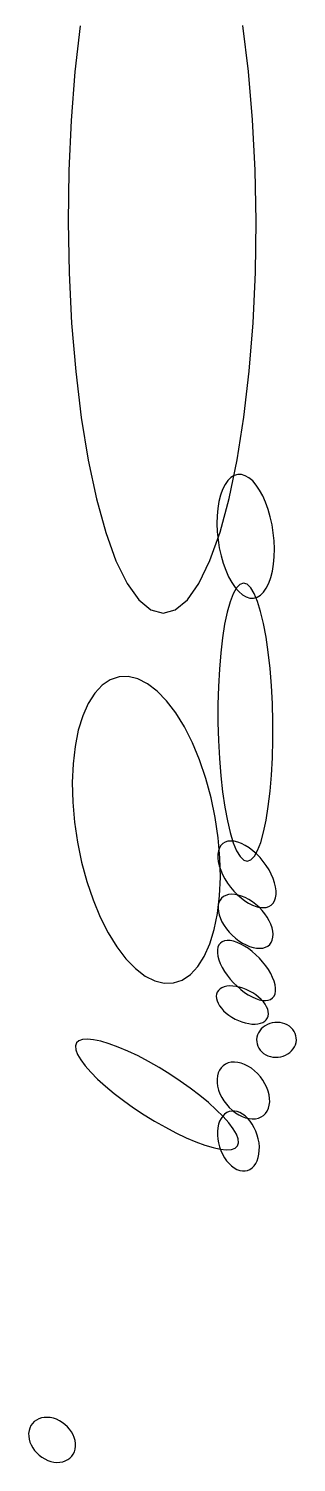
# Model space of a CAD drawing. Extents: x 27 to 214, y 5 to 397.
# Drawn here: x 46.93 to 56.03, y 71.64 to 120.33 of the extents above; entities that cross this region are included whole.
import ezdxf

# ---------------------------------------------------------------- set-up
doc = ezdxf.new("R2010")
doc.units = 0

msp = doc.modelspace()

# ---------------------------------------------------------------- linework, layer by layer
at = {"layer": 'ELLIPSES'}
for p, q in [((48.687, 120.427), (48.506, 118.866)), ((54.404, 118.88), (54.215, 120.441)), ((48.506, 118.866), (48.375, 117.217)), ((54.542, 117.232), (54.404, 118.88)), ((48.375, 117.217), (48.298, 115.51)), ((54.628, 115.526), (54.542, 117.232)), ((48.298, 115.51), (48.275, 113.774)), ((54.659, 113.789), (54.628, 115.526)), ((48.275, 113.774), (48.307, 112.037)), ((54.636, 112.052), (54.659, 113.789)), ((48.307, 112.037), (48.392, 110.33)), ((54.559, 110.345), (54.636, 112.052)), ((48.392, 110.33), (48.53, 108.683)), ((54.429, 108.697), (54.559, 110.345)), ((48.53, 108.683), (48.719, 107.122)), ((54.248, 107.136), (54.429, 108.697)), ((48.719, 107.122), (48.954, 105.676)), ((54.019, 105.688), (54.248, 107.136)), ((48.954, 105.676), (49.233, 104.368)), ((53.747, 104.379), (54.019, 105.688)), ((54.04, 105.19), (53.919, 105.156)), ((54.165, 105.188), (54.04, 105.19)), ((54.292, 105.149), (54.165, 105.188)), ((53.606, 104.849), (53.523, 104.683)), ((53.701, 104.984), (53.606, 104.849)), ((53.806, 105.087), (53.701, 104.984)), ((53.919, 105.156), (53.806, 105.087)), ((54.419, 105.076), (54.292, 105.149)), ((54.545, 104.969), (54.419, 105.076)), ((54.666, 104.829), (54.545, 104.969)), ((54.782, 104.66), (54.666, 104.829)), ((49.233, 104.368), (49.55, 103.221)), ((53.4, 104.274), (53.36, 104.037)), ((53.454, 104.491), (53.4, 104.274)), ((53.436, 103.231), (53.747, 104.379)), ((53.523, 104.683), (53.454, 104.491)), ((54.889, 104.464), (54.782, 104.66)), ((54.986, 104.244), (54.889, 104.464)), ((55.072, 104.005), (54.986, 104.244)), ((53.338, 103.784), (53.331, 103.519)), ((53.36, 104.037), (53.338, 103.784)), ((55.145, 103.75), (55.072, 104.005)), ((55.203, 103.484), (55.145, 103.75)), ((53.091, 102.263), (53.436, 103.231)), ((53.331, 103.519), (53.342, 103.246)), ((53.342, 103.246), (53.368, 102.971)), ((55.246, 103.211), (55.203, 103.484)), ((49.55, 103.221), (49.899, 102.255)), ((53.368, 102.971), (53.411, 102.698)), ((55.273, 102.936), (55.246, 103.211)), ((55.283, 102.663), (55.273, 102.936)), ((49.899, 102.255), (50.276, 101.486)), ((52.719, 101.492), (53.091, 102.263)), ((53.411, 102.698), (53.47, 102.432)), ((53.47, 102.432), (53.542, 102.177)), ((55.254, 102.145), (55.277, 102.398)), ((55.277, 102.398), (55.283, 102.663)), ((53.542, 102.177), (53.628, 101.938)), ((53.628, 101.938), (53.725, 101.718)), ((55.16, 101.691), (55.215, 101.908)), ((55.215, 101.908), (55.254, 102.145)), ((50.276, 101.486), (50.672, 100.928)), ((52.325, 100.932), (52.719, 101.492)), ((53.725, 101.718), (53.833, 101.522)), ((53.833, 101.522), (53.948, 101.353)), ((53.995, 101.335), (53.882, 101.135)), ((53.948, 101.353), (54.07, 101.213)), ((54.113, 101.457), (53.995, 101.335)), ((54.234, 101.499), (54.113, 101.457)), ((54.357, 101.461), (54.234, 101.499)), ((54.478, 101.342), (54.357, 101.461)), ((54.596, 101.145), (54.478, 101.342)), ((54.914, 101.198), (55.008, 101.333)), ((55.008, 101.333), (55.091, 101.499)), ((55.091, 101.499), (55.16, 101.691)), ((50.672, 100.928), (51.083, 100.589)), ((51.916, 100.591), (52.325, 100.932)), ((53.777, 100.861), (53.68, 100.516)), ((53.882, 101.135), (53.777, 100.861)), ((54.07, 101.213), (54.195, 101.106)), ((54.195, 101.106), (54.323, 101.033)), ((54.323, 101.033), (54.45, 100.994)), ((54.45, 100.994), (54.575, 100.992)), ((54.575, 100.992), (54.695, 101.026)), ((54.71, 100.873), (54.596, 101.145)), ((54.695, 101.026), (54.809, 101.095)), ((54.816, 100.531), (54.71, 100.873)), ((54.809, 101.095), (54.914, 101.198)), ((51.083, 100.589), (51.5, 100.477)), ((51.5, 100.477), (51.916, 100.591)), ((53.68, 100.516), (53.593, 100.108)), ((54.913, 100.126), (54.816, 100.531)), ((53.593, 100.108), (53.519, 99.642)), ((55, 99.662), (54.913, 100.126)), ((53.519, 99.642), (53.458, 99.128)), ((55.074, 99.15), (55, 99.662)), ((53.458, 99.128), (53.412, 98.573)), ((55.136, 98.597), (55.074, 99.15)), ((53.412, 98.573), (53.381, 97.988)), ((55.183, 98.012), (55.136, 98.597)), ((49.43, 98.034), (49.179, 97.764)), ((49.707, 98.22), (49.43, 98.034)), ((50.005, 98.319), (49.707, 98.22)), ((50.318, 98.329), (50.005, 98.319)), ((50.642, 98.249), (50.318, 98.329)), ((50.971, 98.082), (50.642, 98.249)), ((51.299, 97.83), (50.971, 98.082)), ((53.381, 97.988), (53.365, 97.382)), ((55.215, 97.407), (55.183, 98.012)), ((48.958, 97.414), (48.77, 96.991)), ((49.179, 97.764), (48.958, 97.414)), ((51.621, 97.498), (51.299, 97.83)), ((51.931, 97.09), (51.621, 97.498)), ((53.365, 97.382), (53.365, 96.766)), ((55.231, 96.791), (55.215, 97.407)), ((48.77, 96.991), (48.62, 96.501)), ((52.224, 96.615), (51.931, 97.09)), ((48.62, 96.501), (48.509, 95.954)), ((52.495, 96.079), (52.224, 96.615)), ((53.365, 96.766), (53.382, 96.15)), ((55.232, 96.175), (55.231, 96.791)), ((48.509, 95.954), (48.439, 95.358)), ((52.739, 95.494), (52.495, 96.079)), ((53.382, 96.15), (53.414, 95.544)), ((55.216, 95.569), (55.232, 96.175)), ((52.952, 94.867), (52.739, 95.494)), ((53.414, 95.544), (53.461, 94.96)), ((55.185, 94.983), (55.216, 95.569)), ((48.439, 95.358), (48.412, 94.724)), ((53.461, 94.96), (53.522, 94.407)), ((55.138, 94.429), (55.185, 94.983)), ((48.412, 94.724), (48.428, 94.062)), ((53.13, 94.21), (52.952, 94.867)), ((48.428, 94.062), (48.487, 93.385)), ((53.271, 93.535), (53.13, 94.21)), ((53.522, 94.407), (53.597, 93.894)), ((55.077, 93.914), (55.138, 94.429)), ((53.372, 92.853), (53.271, 93.535)), ((53.597, 93.894), (53.684, 93.431)), ((55.003, 93.449), (55.077, 93.914)), ((48.487, 93.385), (48.588, 92.702)), ((53.684, 93.431), (53.781, 93.025)), ((53.781, 93.025), (53.887, 92.684)), ((54.82, 92.696), (54.917, 93.041)), ((54.917, 93.041), (55.003, 93.449)), ((48.588, 92.702), (48.728, 92.027)), ((53.431, 92.175), (53.372, 92.853)), ((53.465, 92.587), (53.414, 92.504)), ((53.53, 92.653), (53.465, 92.587)), ((53.61, 92.701), (53.53, 92.653)), ((53.702, 92.731), (53.61, 92.701)), ((53.806, 92.741), (53.702, 92.731)), ((53.918, 92.732), (53.806, 92.741)), ((53.887, 92.684), (54, 92.412)), ((54.039, 92.704), (53.918, 92.732)), ((54.164, 92.657), (54.039, 92.704)), ((54.293, 92.592), (54.164, 92.657)), ((54.422, 92.51), (54.293, 92.592)), ((54.714, 92.422), (54.82, 92.696)), ((48.728, 92.027), (48.907, 91.371)), ((53.362, 92.295), (53.361, 92.171)), ((53.361, 92.171), (53.377, 92.038)), ((53.38, 92.406), (53.362, 92.295)), ((53.377, 92.038), (53.41, 91.898)), ((53.414, 92.504), (53.38, 92.406)), ((53.447, 91.514), (53.431, 92.175)), ((54, 92.412), (54.119, 92.215)), ((54.119, 92.215), (54.24, 92.096)), ((54.24, 92.096), (54.362, 92.057)), ((54.362, 92.057), (54.483, 92.1)), ((54.551, 92.413), (54.422, 92.51)), ((54.483, 92.1), (54.602, 92.222)), ((54.676, 92.302), (54.551, 92.413)), ((54.602, 92.222), (54.714, 92.422)), ((54.795, 92.179), (54.676, 92.302)), ((54.907, 92.047), (54.795, 92.179)), ((55.009, 91.907), (54.907, 92.047)), ((53.41, 91.898), (53.458, 91.753)), ((53.458, 91.753), (53.522, 91.605)), ((53.522, 91.605), (53.6, 91.457)), ((55.1, 91.762), (55.009, 91.907)), ((55.178, 91.614), (55.1, 91.762)), ((55.242, 91.466), (55.178, 91.614)), ((48.907, 91.371), (49.12, 90.744)), ((53.42, 90.88), (53.447, 91.514)), ((53.6, 91.457), (53.691, 91.312)), ((53.691, 91.312), (53.794, 91.172)), ((53.794, 91.172), (53.905, 91.04)), ((55.291, 91.321), (55.242, 91.466)), ((55.324, 91.181), (55.291, 91.321)), ((55.34, 91.048), (55.324, 91.181)), ((49.12, 90.744), (49.364, 90.158)), ((53.35, 90.284), (53.42, 90.88)), ((53.398, 90.649), (53.376, 90.557)), ((53.436, 90.73), (53.398, 90.649)), ((53.488, 90.799), (53.436, 90.73)), ((53.555, 90.854), (53.488, 90.799)), ((53.634, 90.895), (53.555, 90.854)), ((53.725, 90.921), (53.634, 90.895)), ((53.826, 90.931), (53.725, 90.921)), ((53.935, 90.926), (53.826, 90.931)), ((53.905, 91.04), (54.025, 90.917)), ((54.05, 90.905), (53.935, 90.926)), ((54.025, 90.917), (54.15, 90.806)), ((54.17, 90.869), (54.05, 90.905)), ((54.15, 90.806), (54.278, 90.709)), ((54.292, 90.818), (54.17, 90.869)), ((54.278, 90.709), (54.408, 90.627)), ((54.414, 90.754), (54.292, 90.818)), ((54.408, 90.627), (54.536, 90.562)), ((54.535, 90.676), (54.414, 90.754)), ((54.651, 90.588), (54.535, 90.676)), ((54.762, 90.489), (54.651, 90.588)), ((55.091, 90.518), (55.17, 90.566)), ((55.17, 90.566), (55.236, 90.632)), ((55.236, 90.632), (55.286, 90.714)), ((55.286, 90.714), (55.321, 90.813)), ((55.321, 90.813), (55.339, 90.924)), ((55.339, 90.924), (55.34, 91.048)), ((49.364, 90.158), (49.635, 89.623)), ((53.239, 89.737), (53.35, 90.284)), ((53.376, 90.557), (53.37, 90.456)), ((53.37, 90.456), (53.379, 90.347)), ((53.379, 90.347), (53.405, 90.233)), ((53.405, 90.233), (53.446, 90.115)), ((53.446, 90.115), (53.502, 89.995)), ((54.536, 90.562), (54.662, 90.515)), ((54.662, 90.515), (54.782, 90.487)), ((54.865, 90.383), (54.762, 90.489)), ((54.782, 90.487), (54.895, 90.478)), ((54.958, 90.27), (54.865, 90.383)), ((54.895, 90.478), (54.998, 90.488)), ((55.04, 90.153), (54.958, 90.27)), ((54.998, 90.488), (55.091, 90.518)), ((55.109, 90.033), (55.04, 90.153)), ((49.635, 89.623), (49.927, 89.148)), ((53.089, 89.247), (53.239, 89.737)), ((53.502, 89.995), (53.571, 89.875)), ((53.571, 89.875), (53.653, 89.758)), ((53.653, 89.758), (53.746, 89.645)), ((53.746, 89.645), (53.849, 89.539)), ((55.165, 89.914), (55.109, 90.033)), ((55.206, 89.795), (55.165, 89.914)), ((55.232, 89.681), (55.206, 89.795)), ((55.242, 89.572), (55.232, 89.681)), ((49.927, 89.148), (50.238, 88.74)), ((52.901, 88.824), (53.089, 89.247)), ((53.363, 89.134), (53.346, 89.043)), ((53.396, 89.212), (53.363, 89.134)), ((53.446, 89.274), (53.396, 89.212)), ((53.511, 89.321), (53.446, 89.274)), ((53.59, 89.351), (53.511, 89.321)), ((53.681, 89.363), (53.59, 89.351)), ((53.784, 89.358), (53.681, 89.363)), ((53.896, 89.336), (53.784, 89.358)), ((53.849, 89.539), (53.96, 89.441)), ((54.016, 89.297), (53.896, 89.336)), ((53.96, 89.441), (54.076, 89.352)), ((54.141, 89.241), (54.016, 89.297)), ((54.076, 89.352), (54.197, 89.275)), ((54.27, 89.17), (54.141, 89.241)), ((54.197, 89.275), (54.319, 89.21)), ((54.399, 89.085), (54.27, 89.17)), ((54.319, 89.21), (54.441, 89.159)), ((54.441, 89.159), (54.561, 89.123)), ((54.561, 89.123), (54.676, 89.102)), ((54.785, 89.097), (54.886, 89.107)), ((54.886, 89.107), (54.977, 89.133)), ((54.977, 89.133), (55.056, 89.174)), ((55.056, 89.174), (55.123, 89.229)), ((55.123, 89.229), (55.175, 89.298)), ((55.175, 89.298), (55.213, 89.379)), ((55.213, 89.379), (55.235, 89.471)), ((55.235, 89.471), (55.242, 89.572)), ((50.238, 88.74), (50.559, 88.407)), ((52.68, 88.474), (52.901, 88.824)), ((53.346, 89.043), (53.346, 88.94)), ((53.346, 88.94), (53.362, 88.827)), ((53.362, 88.827), (53.396, 88.706)), ((53.396, 88.706), (53.445, 88.578)), ((54.528, 88.987), (54.399, 89.085)), ((54.653, 88.879), (54.528, 88.987)), ((54.772, 88.761), (54.653, 88.879)), ((54.676, 89.102), (54.785, 89.097)), ((54.884, 88.635), (54.772, 88.761)), ((54.987, 88.505), (54.884, 88.635)), ((50.559, 88.407), (50.888, 88.156)), ((50.888, 88.156), (51.217, 87.988)), ((52.152, 88.018), (52.429, 88.204)), ((52.429, 88.204), (52.68, 88.474)), ((53.445, 88.578), (53.51, 88.446)), ((53.51, 88.446), (53.589, 88.313)), ((53.589, 88.313), (53.68, 88.18)), ((53.68, 88.18), (53.783, 88.05)), ((55.078, 88.372), (54.987, 88.505)), ((55.157, 88.239), (55.078, 88.372)), ((55.222, 88.107), (55.157, 88.239)), ((51.217, 87.988), (51.541, 87.909)), ((51.541, 87.909), (51.854, 87.919)), ((51.854, 87.919), (52.152, 88.018)), ((53.382, 87.668), (53.343, 87.61)), ((53.435, 87.718), (53.382, 87.668)), ((53.502, 87.759), (53.435, 87.718)), ((53.58, 87.789), (53.502, 87.759)), ((53.668, 87.809), (53.58, 87.789)), ((53.766, 87.818), (53.668, 87.809)), ((53.871, 87.815), (53.766, 87.818)), ((53.783, 88.05), (53.895, 87.925)), ((53.981, 87.802), (53.871, 87.815)), ((53.895, 87.925), (54.014, 87.807)), ((54.096, 87.778), (53.981, 87.802)), ((54.014, 87.807), (54.139, 87.698)), ((54.211, 87.744), (54.096, 87.778)), ((54.139, 87.698), (54.268, 87.6)), ((54.327, 87.699), (54.211, 87.744)), ((54.44, 87.646), (54.327, 87.699)), ((54.55, 87.585), (54.44, 87.646)), ((55.271, 87.979), (55.222, 88.107)), ((55.305, 87.858), (55.271, 87.979)), ((55.321, 87.745), (55.305, 87.858)), ((55.321, 87.642), (55.321, 87.745)), ((53.318, 87.544), (53.308, 87.472)), ((53.308, 87.472), (53.314, 87.395)), ((53.314, 87.395), (53.334, 87.313)), ((53.343, 87.61), (53.318, 87.544)), ((53.334, 87.313), (53.37, 87.23)), ((53.37, 87.23), (53.419, 87.145)), ((54.268, 87.6), (54.397, 87.515)), ((54.397, 87.515), (54.526, 87.444)), ((54.526, 87.444), (54.651, 87.388)), ((54.653, 87.516), (54.55, 87.585)), ((54.651, 87.388), (54.77, 87.349)), ((54.748, 87.442), (54.653, 87.516)), ((54.834, 87.363), (54.748, 87.442)), ((54.77, 87.349), (54.883, 87.327)), ((54.908, 87.28), (54.834, 87.363)), ((54.883, 87.327), (54.986, 87.322)), ((54.971, 87.196), (54.908, 87.28)), ((55.02, 87.111), (54.971, 87.196)), ((54.986, 87.322), (55.077, 87.335)), ((55.077, 87.335), (55.156, 87.364)), ((55.156, 87.364), (55.221, 87.411)), ((55.221, 87.411), (55.271, 87.474)), ((55.271, 87.474), (55.304, 87.551)), ((55.304, 87.551), (55.321, 87.642)), ((53.419, 87.145), (53.482, 87.061)), ((53.482, 87.061), (53.556, 86.978)), ((53.556, 86.978), (53.642, 86.899)), ((53.642, 86.899), (53.737, 86.825)), ((53.737, 86.825), (53.841, 86.756)), ((53.841, 86.756), (53.95, 86.695)), ((53.95, 86.695), (54.063, 86.642)), ((54.955, 86.623), (55.008, 86.673)), ((55.008, 86.673), (55.047, 86.731)), ((55.056, 87.028), (55.02, 87.111)), ((55.047, 86.731), (55.072, 86.797)), ((55.076, 86.946), (55.056, 87.028)), ((55.072, 86.797), (55.082, 86.869)), ((55.082, 86.869), (55.076, 86.946)), ((54.063, 86.642), (54.179, 86.597)), ((54.179, 86.597), (54.294, 86.563)), ((54.294, 86.563), (54.409, 86.539)), ((54.409, 86.539), (54.519, 86.526)), ((54.519, 86.526), (54.624, 86.523)), ((54.624, 86.523), (54.722, 86.532)), ((54.743, 86.229), (54.711, 86.156)), ((54.722, 86.532), (54.81, 86.552)), ((54.786, 86.298), (54.743, 86.229)), ((54.839, 86.361), (54.786, 86.298)), ((54.81, 86.552), (54.888, 86.582)), ((54.9, 86.418), (54.839, 86.361)), ((54.888, 86.582), (54.955, 86.623)), ((54.97, 86.468), (54.9, 86.418)), ((55.045, 86.51), (54.97, 86.468)), ((55.126, 86.542), (55.045, 86.51)), ((55.211, 86.565), (55.126, 86.542)), ((55.299, 86.579), (55.211, 86.565)), ((55.387, 86.582), (55.299, 86.579)), ((55.475, 86.575), (55.387, 86.582)), ((55.561, 86.558), (55.475, 86.575)), ((55.643, 86.531), (55.561, 86.558)), ((55.72, 86.495), (55.643, 86.531)), ((55.791, 86.451), (55.72, 86.495)), ((55.855, 86.398), (55.791, 86.451)), ((55.91, 86.339), (55.855, 86.398)), ((55.955, 86.273), (55.91, 86.339)), ((55.99, 86.203), (55.955, 86.273)), ((56.015, 86.129), (55.99, 86.203)), ((48.553, 85.884), (48.519, 85.78)), ((48.519, 85.78), (48.533, 85.647)), ((48.634, 85.959), (48.553, 85.884)), ((48.76, 86.003), (48.634, 85.959)), ((48.93, 86.014), (48.76, 86.003)), ((49.14, 85.994), (48.93, 86.014)), ((49.387, 85.941), (49.14, 85.994)), ((49.666, 85.858), (49.387, 85.941)), ((49.973, 85.745), (49.666, 85.858)), ((50.303, 85.605), (49.973, 85.745)), ((54.689, 86.081), (54.679, 86.004)), ((54.679, 86.004), (54.681, 85.926)), ((54.681, 85.926), (54.694, 85.85)), ((54.711, 86.156), (54.689, 86.081)), ((54.694, 85.85), (54.718, 85.776)), ((54.718, 85.776), (54.753, 85.706)), ((54.753, 85.706), (54.799, 85.64)), ((55.922, 85.681), (55.965, 85.75)), ((55.965, 85.75), (55.997, 85.822)), ((55.997, 85.822), (56.019, 85.898)), ((56.028, 86.053), (56.015, 86.129)), ((56.019, 85.898), (56.029, 85.975)), ((56.029, 85.975), (56.028, 86.053)), ((48.533, 85.647), (48.593, 85.488)), ((48.593, 85.488), (48.7, 85.306)), ((48.7, 85.306), (48.852, 85.104)), ((50.65, 85.44), (50.303, 85.605)), ((51.008, 85.252), (50.65, 85.44)), ((51.371, 85.045), (51.008, 85.252)), ((53.817, 85.226), (53.717, 85.203)), ((53.925, 85.232), (53.817, 85.226)), ((54.037, 85.221), (53.925, 85.232)), ((54.153, 85.194), (54.037, 85.221)), ((54.799, 85.64), (54.854, 85.581)), ((54.854, 85.581), (54.917, 85.528)), ((54.917, 85.528), (54.988, 85.484)), ((54.988, 85.484), (55.065, 85.448)), ((55.065, 85.448), (55.148, 85.421)), ((55.148, 85.421), (55.233, 85.404)), ((55.233, 85.404), (55.321, 85.397)), ((55.321, 85.397), (55.409, 85.4)), ((55.409, 85.4), (55.497, 85.414)), ((55.497, 85.414), (55.582, 85.437)), ((55.582, 85.437), (55.663, 85.469)), ((55.663, 85.469), (55.739, 85.511)), ((55.739, 85.511), (55.808, 85.561)), ((55.808, 85.561), (55.869, 85.618)), ((55.869, 85.618), (55.922, 85.681)), ((48.852, 85.104), (49.045, 84.885)), ((49.045, 84.885), (49.276, 84.654)), ((51.732, 84.822), (51.371, 85.045)), ((52.086, 84.588), (51.732, 84.822)), ((53.348, 84.764), (53.335, 84.652)), ((53.376, 84.868), (53.348, 84.764)), ((53.419, 84.961), (53.376, 84.868)), ((53.475, 85.043), (53.419, 84.961)), ((53.545, 85.111), (53.475, 85.043)), ((53.626, 85.165), (53.545, 85.111)), ((53.717, 85.203), (53.626, 85.165)), ((54.27, 85.151), (54.153, 85.194)), ((54.386, 85.093), (54.27, 85.151)), ((54.5, 85.021), (54.386, 85.093)), ((54.609, 84.936), (54.5, 85.021)), ((54.712, 84.84), (54.609, 84.936)), ((54.806, 84.733), (54.712, 84.84)), ((54.89, 84.619), (54.806, 84.733)), ((49.276, 84.654), (49.542, 84.414)), ((49.542, 84.414), (49.838, 84.168)), ((52.426, 84.346), (52.086, 84.588)), ((52.747, 84.1), (52.426, 84.346)), ((53.335, 84.652), (53.337, 84.533)), ((53.337, 84.533), (53.355, 84.41)), ((53.355, 84.41), (53.387, 84.284)), ((53.387, 84.284), (53.434, 84.158)), ((54.963, 84.499), (54.89, 84.619)), ((55.024, 84.375), (54.963, 84.499)), ((55.071, 84.248), (55.024, 84.375)), ((55.103, 84.123), (55.071, 84.248)), ((49.838, 84.168), (50.159, 83.923)), ((50.159, 83.923), (50.499, 83.681)), ((53.043, 83.855), (52.747, 84.1)), ((53.309, 83.615), (53.043, 83.855)), ((53.434, 84.158), (53.495, 84.034)), ((53.495, 84.034), (53.568, 83.913)), ((53.568, 83.913), (53.652, 83.799)), ((53.652, 83.799), (53.746, 83.693)), ((55.082, 83.665), (55.11, 83.768)), ((55.121, 83.999), (55.103, 84.123)), ((55.11, 83.768), (55.123, 83.88)), ((55.123, 83.88), (55.121, 83.999)), ((50.499, 83.681), (50.853, 83.446)), ((50.853, 83.446), (51.214, 83.224)), ((53.54, 83.384), (53.309, 83.615)), ((53.47, 83.319), (53.423, 83.225)), ((53.527, 83.401), (53.47, 83.319)), ((53.593, 83.467), (53.527, 83.401)), ((53.733, 83.165), (53.54, 83.384)), ((53.668, 83.519), (53.593, 83.467)), ((53.749, 83.553), (53.668, 83.519)), ((53.746, 83.693), (53.849, 83.596)), ((53.835, 83.571), (53.749, 83.553)), ((53.925, 83.571), (53.835, 83.571)), ((53.849, 83.596), (53.958, 83.511)), ((54.018, 83.554), (53.925, 83.571)), ((53.958, 83.511), (54.072, 83.439)), ((54.111, 83.519), (54.018, 83.554)), ((54.072, 83.439), (54.188, 83.381)), ((54.203, 83.468), (54.111, 83.519)), ((54.188, 83.381), (54.305, 83.339)), ((54.293, 83.402), (54.203, 83.468)), ((54.379, 83.321), (54.293, 83.402)), ((54.305, 83.339), (54.421, 83.312)), ((54.46, 83.227), (54.379, 83.321)), ((54.421, 83.312), (54.533, 83.301)), ((54.533, 83.301), (54.64, 83.307)), ((54.64, 83.307), (54.741, 83.329)), ((54.741, 83.329), (54.832, 83.368)), ((54.832, 83.368), (54.913, 83.421)), ((54.913, 83.421), (54.983, 83.49)), ((54.983, 83.49), (55.039, 83.571)), ((55.039, 83.571), (55.082, 83.665)), ((51.214, 83.224), (51.577, 83.017)), ((51.577, 83.017), (51.935, 82.829)), ((51.935, 82.829), (52.282, 82.664)), ((53.35, 82.88), (53.349, 82.751)), ((53.362, 83.004), (53.35, 82.88)), ((53.387, 83.119), (53.362, 83.004)), ((53.423, 83.225), (53.387, 83.119)), ((53.885, 82.963), (53.733, 83.165)), ((53.992, 82.781), (53.885, 82.963)), ((54.052, 82.622), (53.992, 82.781)), ((54.533, 83.121), (54.46, 83.227)), ((54.599, 83.005), (54.533, 83.121)), ((54.655, 82.882), (54.599, 83.005)), ((54.701, 82.754), (54.655, 82.882)), ((52.282, 82.664), (52.612, 82.523)), ((52.612, 82.523), (52.919, 82.411)), ((52.919, 82.411), (53.198, 82.327)), ((53.198, 82.327), (53.445, 82.275)), ((53.349, 82.751), (53.361, 82.619)), ((53.361, 82.619), (53.384, 82.486)), ((53.384, 82.486), (53.42, 82.354)), ((53.42, 82.354), (53.466, 82.225)), ((53.825, 82.266), (53.951, 82.31)), ((53.951, 82.31), (54.032, 82.385)), ((54.032, 82.385), (54.066, 82.489)), ((54.066, 82.489), (54.052, 82.622)), ((54.737, 82.621), (54.701, 82.754)), ((54.76, 82.488), (54.737, 82.621)), ((54.772, 82.356), (54.76, 82.488)), ((54.771, 82.227), (54.772, 82.356)), ((53.445, 82.275), (53.655, 82.254)), ((53.466, 82.225), (53.522, 82.102)), ((53.522, 82.102), (53.588, 81.986)), ((53.588, 81.986), (53.661, 81.881)), ((53.655, 82.254), (53.825, 82.266)), ((53.661, 81.881), (53.742, 81.786)), ((54.651, 81.788), (54.698, 81.882)), ((54.698, 81.882), (54.734, 81.988)), ((54.734, 81.988), (54.759, 82.104)), ((54.759, 82.104), (54.771, 82.227)), ((53.742, 81.786), (53.828, 81.705)), ((53.828, 81.705), (53.918, 81.639)), ((53.918, 81.639), (54.01, 81.588)), ((54.01, 81.588), (54.103, 81.554)), ((54.103, 81.554), (54.196, 81.536)), ((54.196, 81.536), (54.286, 81.536)), ((54.286, 81.536), (54.372, 81.554)), ((54.372, 81.554), (54.453, 81.589)), ((54.453, 81.589), (54.528, 81.64)), ((54.528, 81.64), (54.594, 81.707)), ((54.594, 81.707), (54.651, 81.788)), ((47.196, 73.076), (47.123, 73.023)), ((47.278, 73.118), (47.196, 73.076)), ((47.368, 73.147), (47.278, 73.118)), ((47.464, 73.163), (47.368, 73.147)), ((47.565, 73.167), (47.464, 73.163)), ((47.668, 73.157), (47.565, 73.167)), ((47.772, 73.135), (47.668, 73.157)), ((47.876, 73.1), (47.772, 73.135)), ((47.977, 73.053), (47.876, 73.1)), ((48.074, 72.995), (47.977, 73.053)), ((46.945, 72.717), (46.932, 72.623)), ((46.932, 72.623), (46.933, 72.526)), ((46.971, 72.805), (46.945, 72.717)), ((47.009, 72.887), (46.971, 72.805)), ((47.061, 72.96), (47.009, 72.887)), ((47.123, 73.023), (47.061, 72.96)), ((48.165, 72.927), (48.074, 72.995)), ((48.248, 72.849), (48.165, 72.927)), ((48.323, 72.765), (48.248, 72.849)), ((48.387, 72.674), (48.323, 72.765)), ((48.44, 72.578), (48.387, 72.674)), ((48.481, 72.48), (48.44, 72.578)), ((46.933, 72.526), (46.948, 72.426)), ((46.948, 72.426), (46.976, 72.327)), ((46.976, 72.327), (47.017, 72.228)), ((47.017, 72.228), (47.07, 72.132)), ((47.07, 72.132), (47.134, 72.042)), ((48.509, 72.38), (48.481, 72.48)), ((48.486, 72.001), (48.512, 72.089)), ((48.524, 72.28), (48.509, 72.38)), ((48.512, 72.089), (48.525, 72.183)), ((48.525, 72.183), (48.524, 72.28)), ((47.134, 72.042), (47.209, 71.957)), ((47.209, 71.957), (47.292, 71.88)), ((47.292, 71.88), (47.383, 71.812)), ((47.383, 71.812), (47.48, 71.753)), ((47.48, 71.753), (47.581, 71.707)), ((47.581, 71.707), (47.684, 71.672)), ((47.684, 71.672), (47.789, 71.649)), ((47.789, 71.649), (47.892, 71.639)), ((47.892, 71.639), (47.993, 71.643)), ((47.993, 71.643), (48.089, 71.659)), ((48.089, 71.659), (48.178, 71.689)), ((48.178, 71.689), (48.26, 71.73)), ((48.26, 71.73), (48.333, 71.783)), ((48.333, 71.783), (48.396, 71.847)), ((48.396, 71.847), (48.447, 71.92)), ((48.447, 71.92), (48.486, 72.001))]:
    msp.add_line(p, q, dxfattribs=at)

doc.saveas('drawing.dxf')
